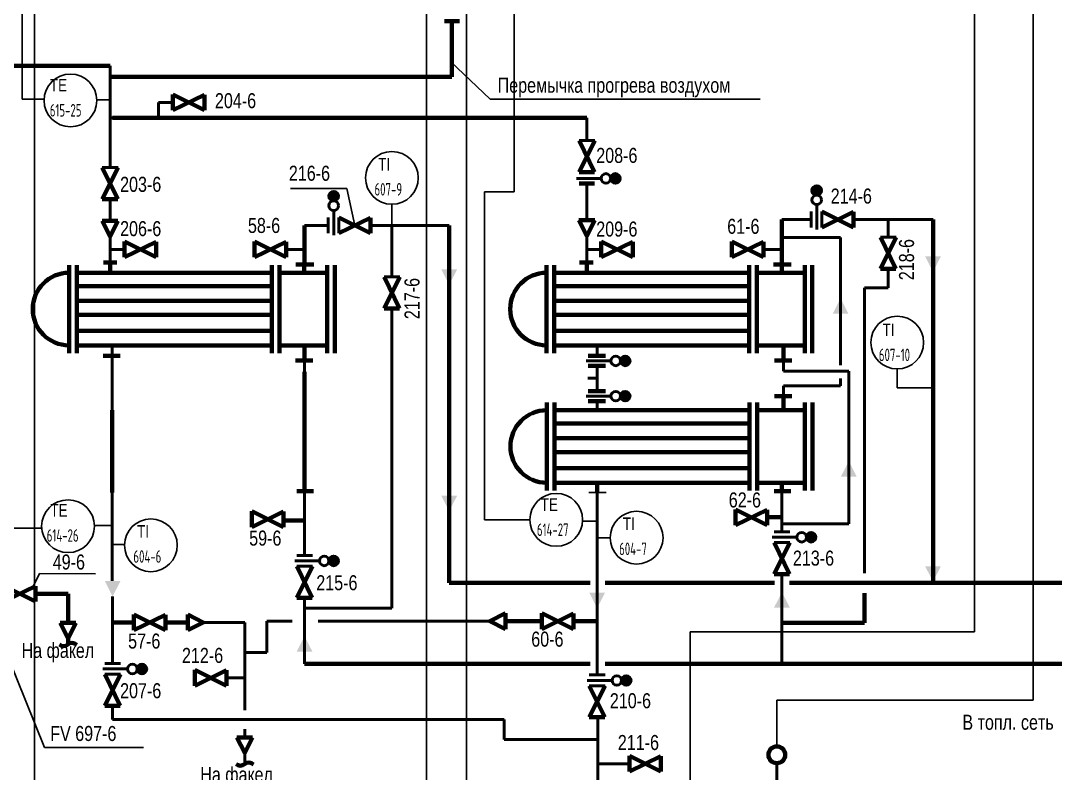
# Model space of a CAD drawing. Extents: x 906 to 2746, y -85 to 594.
# Drawn here: x 1646.8 to 1853, y 357.2 to 507.3 of the extents above; entities that cross this region are included whole.
import ezdxf

# ---------------------------------------------------------------- set-up
doc = ezdxf.new("R2010")
doc.units = 0
doc.header["$MEASUREMENT"] = 0
doc.layers.add('1', color=7, linetype='CONTINUOUS')
doc.styles.get("Standard").update_dxf_attribs({"font": 'MDM_Win'})
doc.styles.add('стиль1', font='txt.shx', dxfattribs={"width": 0.6})

msp = doc.modelspace()

# ---------------------------------------------------------------- hatches: boundary and pattern name
at = {"layer": '1', "lineweight": 50}
h = msp.add_hatch(dxfattribs=at)
h.set_pattern_fill('ANSI31', color=256)
h.set_pattern_definition([(45, (95.06958, -1.0072), (-0.088388348, 0.088388348), [])])
h.paths.add_polyline_path([(1764.39, 475.86, 1), (1766.29, 475.86, 1)])
h = msp.add_hatch(dxfattribs=at)
h.set_pattern_fill('ANSI31', color=256, angle=90)
h.set_pattern_definition([(135, (2186.02676, -1197.95663), (-0.088388348, -0.088388348), [])])
h.paths.add_polyline_path([(1708.21, 472.31, 1), (1710.11, 472.31, 1)])
h = msp.add_hatch(dxfattribs=at)
h.set_pattern_fill('ANSI31', color=256, angle=90)
h.set_pattern_definition([(135, (2282.33356, -1196.81277), (-0.088388348, -0.088388348), [])])
h.paths.add_polyline_path([(1804.52, 473.45, 1), (1806.42, 473.45, 1)])
h = msp.add_hatch(dxfattribs=at)
h.set_pattern_fill('ANSI31', color=256)
h.set_pattern_definition([(45, (97.02404, -37.39727), (-0.088388348, 0.088388348), [])])
h.paths.add_polyline_path([(1766.34, 439.47, 1), (1768.24, 439.47, 1)])
h = msp.add_hatch(dxfattribs=at)
h.set_pattern_fill('ANSI31', color=256)
h.set_pattern_definition([(45, (97.02404, -44.41901), (-0.088388348, 0.088388348), [])])
h.paths.add_polyline_path([(1766.34, 432.45, 1), (1768.24, 432.45, 1)])
h = msp.add_hatch(dxfattribs=at)
h.set_pattern_fill('ANSI31', color=256)
h.set_pattern_definition([(45, (134.07786, -72.55386), (-0.088388348, 0.088388348), [])])
h.paths.add_polyline_path([(1803.39, 404.31, 1), (1805.3, 404.31, 1)])
h = msp.add_hatch(dxfattribs=at)
h.set_pattern_fill('ANSI31', color=256)
h.set_pattern_definition([(45, (38.8812, -77.27881), (-0.088388348, 0.088388348), [])])
h.paths.add_polyline_path([(1708.2, 399.59, 1), (1710.1, 399.59, 1)])
h = msp.add_hatch(dxfattribs=at)
h.set_pattern_fill('ANSI31', color=256)
h.set_pattern_definition([(45, (0.6495, -98.83037), (-0.088388348, 0.088388348), [])])
h.paths.add_polyline_path([(1669.97, 378.04, 1), (1671.87, 378.04, 1)])
h = msp.add_hatch(dxfattribs=at)
h.set_pattern_fill('ANSI31', color=256)
h.set_pattern_definition([(45, (97.21946, -101.11331), (-0.088388348, 0.088388348), [])])
h.paths.add_polyline_path([(1766.54, 375.75, 1), (1768.44, 375.75, 1)])

# ---------------------------------------------------------------- linework, layer by layer
at = {"layer": '1', "lineweight": 30}
for p, q in [((1647.04, 491.67), (1647.04, 538.64)), ((1727.67, 237.41), (1727.67, 538.64)), ((1735.62, 313.86), (1735.62, 538.64)), ((1745.17, 473.21), (1745.17, 538.64)), ((1836.92, 385.48), (1836.92, 538.64)), ((1848.6, 371.79), (1848.6, 538.64)), ((1740.33, 491.67), (1732.45, 499.17)), ((1647.04, 491.67), (1651.48, 491.67)), ((1661.91, 491.54), (1664.58, 491.54)), ((1794.22, 491.67), (1740.33, 491.67)), ((1700.54, 473.85), (1711.77, 473.85)), ((1711.77, 473.85), (1713.39, 466.5)), ((1739.21, 407.78), (1739.21, 473.21)), ((1739.21, 473.21), (1745.17, 473.21)), ((1720.77, 470.7), (1720.77, 466.5)), ((1821.53, 437.85), (1821.53, 434.09)), ((1821.53, 434.09), (1828.66, 434.09)), ((1761.68, 413.25), (1760.03, 413.25)), ((1760.03, 413.25), (1763.46, 413.25)), ((1665.21, 406.64), (1661.4, 406.64)), ((1743.12, 407.78), (1739.21, 407.78)), ((1748.33, 407.78), (1743.12, 407.78)), ((1758.76, 407.53), (1761.81, 407.53)), ((1647.16, 406.13), (1633.54, 406.13)), ((1651.1, 406.13), (1647.16, 406.13)), ((1667.5, 402.83), (1665.08, 402.83)), ((1764.22, 404.22), (1761.81, 404.22)), ((1650.47, 397.11), (1648.94, 393.93)), ((1661.65, 396.98), (1650.47, 397.11)), ((1651.48, 362.41), (1642.2, 385.33)), ((1780.24, 303.69), (1780.24, 385.48)), ((1780.24, 385.48), (1836.92, 385.48)), ((1797.52, 371.79), (1797.52, 362.61)), ((1797.52, 371.79), (1848.6, 371.79)), ((1671.25, 362.41), (1651.48, 362.41))]:
    msp.add_line(p, q, dxfattribs=at)
at = {"layer": '1', "lineweight": 30, "ltscale": 100}
msp.add_line((1649.52, 302.38), (1649.52, 526.12), dxfattribs=at)
at = {"layer": '1', "lineweight": 80}
for p, q in [((1731.24, 507.19), (1734.27, 507.19)), ((1732.7, 507.19), (1732.7, 496.12)), ((1603.31, 498.28), (1664.58, 498.28)), ((1732.7, 496.12), (1664.58, 496.12)), ((1677.1, 489.44), (1677.1, 492.59)), ((1677.1, 492.59), (1683.4, 489.44)), ((1683.4, 492.53), (1677.1, 489.44)), ((1683.4, 489.44), (1683.4, 492.53)), ((1759.65, 487.93), (1665.08, 487.93)), ((1761.17, 477.09), (1758.09, 483.39)), ((1761.24, 483.39), (1758.09, 477.09)), ((1666.1, 471.72), (1663.02, 478.02)), ((1666.17, 478.02), (1663.02, 471.72)), ((1758.09, 477.09), (1761.17, 477.09)), ((1758.09, 474.83), (1761.17, 474.83)), ((1663.02, 471.72), (1666.1, 471.72)), ((1806.52, 469.24), (1812.82, 466.09)), ((1812.82, 469.17), (1806.52, 466.09)), ((1812.82, 466.09), (1812.82, 469.17)), ((1666.15, 467.37), (1663, 467.37)), ((1663, 467.37), (1664.58, 464.28)), ((1664.58, 464.28), (1666.15, 467.37)), ((1703.34, 466.5), (1703.34, 458.71)), ((1710.21, 468.09), (1716.51, 464.94)), ((1716.51, 468.03), (1710.21, 464.94)), ((1716.51, 464.94), (1716.51, 468.03)), ((1732.19, 466.5), (1732.19, 395.2)), ((1761.22, 467.51), (1758.07, 467.51)), ((1758.07, 467.51), (1759.65, 464.42)), ((1759.65, 464.42), (1761.22, 467.51)), ((1798.54, 467.65), (1798.54, 458.71)), ((1828.66, 467.65), (1828.66, 395.46)), ((1667.45, 460.14), (1667.45, 463.29)), ((1667.45, 463.29), (1673.75, 460.14)), ((1673.75, 463.22), (1667.45, 460.14)), ((1673.75, 460.14), (1673.75, 463.22)), ((1693.37, 460.14), (1693.37, 463.29)), ((1693.37, 463.29), (1699.67, 460.14)), ((1699.67, 463.22), (1693.37, 460.14)), ((1699.67, 460.14), (1699.67, 463.22)), ((1762.51, 460.14), (1762.51, 463.29)), ((1762.51, 463.29), (1768.81, 460.14)), ((1768.81, 463.22), (1762.51, 460.14)), ((1768.81, 460.14), (1768.81, 463.22)), ((1788.57, 460.14), (1788.57, 463.29)), ((1788.57, 463.29), (1794.87, 460.14)), ((1794.87, 463.22), (1788.57, 460.14)), ((1794.87, 460.14), (1794.87, 463.22)), ((1821.25, 457.82), (1818.17, 464.12)), ((1821.32, 464.12), (1818.17, 457.82)), ((1656.39, 458.58), (1656.39, 441.04)), ((1657.92, 458.58), (1657.92, 441.04)), ((1663.27, 459.08), (1665.94, 459.08)), ((1664.58, 457.05), (1664.58, 459.08)), ((1696.81, 458.58), (1696.81, 441.04)), ((1698.34, 458.58), (1698.34, 441.04)), ((1703.29, 458.71), (1701.64, 458.71)), ((1701.64, 458.71), (1705.2, 458.71)), ((1703.29, 457.06), (1703.29, 458.71)), ((1707.87, 458.58), (1707.87, 441.04)), ((1709.39, 458.58), (1709.39, 441.04)), ((1751.59, 458.58), (1751.59, 441.04)), ((1753.12, 458.58), (1753.12, 441.04)), ((1759.6, 459.09), (1758.2, 459.09)), ((1758.2, 459.09), (1760.87, 459.09)), ((1759.6, 457.06), (1759.6, 459.09)), ((1792.01, 458.58), (1792.01, 441.04)), ((1793.53, 458.58), (1793.53, 441.04)), ((1798.49, 458.71), (1796.84, 458.71)), ((1796.84, 458.71), (1800.4, 458.71)), ((1798.49, 457.06), (1798.49, 458.71)), ((1803.07, 458.58), (1803.07, 441.04)), ((1804.59, 458.58), (1804.59, 441.04)), ((1657.92, 457.06), (1696.81, 457.06)), ((1657.92, 442.57), (1657.92, 457.06)), ((1696.81, 457.06), (1696.81, 442.57)), ((1698.34, 457.06), (1698.34, 442.57)), ((1707.87, 457.06), (1698.34, 457.06)), ((1707.87, 442.57), (1707.87, 457.06)), ((1722.3, 449.94), (1719.22, 456.24)), ((1722.37, 456.24), (1719.22, 449.94)), ((1753.12, 457.06), (1792.01, 457.06)), ((1753.12, 442.57), (1753.12, 457.06)), ((1792.01, 457.06), (1792.01, 442.57)), ((1793.53, 457.06), (1793.53, 442.57)), ((1803.07, 457.06), (1793.53, 457.06)), ((1803.07, 442.57), (1803.07, 457.06)), ((1818.17, 457.82), (1821.25, 457.82)), ((1657.92, 454.39), (1696.81, 454.39)), ((1753.12, 454.39), (1792.01, 454.39)), ((1657.92, 451.46), (1696.81, 451.46)), ((1719.22, 449.94), (1722.3, 449.94)), ((1753.12, 451.46), (1792.01, 451.46)), ((1657.92, 448.67), (1696.81, 448.67)), ((1753.12, 448.67), (1792.01, 448.67)), ((1657.92, 445.49), (1696.81, 445.49)), ((1753.12, 445.49), (1792.01, 445.49)), ((1696.81, 442.57), (1657.92, 442.57)), ((1698.34, 442.57), (1707.87, 442.57)), ((1703.34, 442.35), (1703.34, 439.56)), ((1792.01, 442.57), (1753.12, 442.57)), ((1793.53, 442.57), (1803.07, 442.57)), ((1798.86, 442.35), (1798.86, 439.56)), ((1663.18, 440.46), (1666.61, 440.46)), ((1703.34, 439.56), (1701.56, 439.56)), ((1701.56, 439.56), (1704.99, 439.56)), ((1759.9, 440.46), (1763.33, 440.46)), ((1798.86, 439.56), (1797.08, 439.56)), ((1797.08, 439.56), (1800.51, 439.56)), ((1759.9, 438.48), (1763.33, 438.48)), ((1759.9, 433.44), (1763.33, 433.44)), ((1751.64, 431.17), (1751.64, 413.63)), ((1753.16, 431.17), (1753.16, 413.63)), ((1759.9, 431.46), (1763.33, 431.46)), ((1792.06, 431.17), (1792.06, 413.63)), ((1793.58, 431.17), (1793.58, 413.63)), ((1798.86, 432.44), (1797.08, 432.44)), ((1797.08, 432.44), (1800.51, 432.44)), ((1798.86, 429.64), (1798.86, 432.44)), ((1803.11, 431.17), (1803.11, 413.63)), ((1804.64, 431.17), (1804.64, 413.63)), ((1753.16, 429.64), (1792.06, 429.64)), ((1753.16, 415.16), (1753.16, 429.64)), ((1792.06, 429.64), (1792.06, 415.16)), ((1793.58, 429.64), (1793.58, 415.16)), ((1803.11, 429.64), (1793.58, 429.64)), ((1803.11, 415.16), (1803.11, 429.64)), ((1753.16, 426.98), (1792.06, 426.98)), ((1753.16, 424.05), (1792.06, 424.05)), ((1753.16, 421.26), (1792.06, 421.26)), ((1753.16, 418.08), (1792.06, 418.08)), ((1664.96, 415.16), (1664.96, 413.25)), ((1703.34, 415.16), (1703.34, 413.5)), ((1792.06, 415.16), (1753.16, 415.16)), ((1761.68, 415.16), (1761.68, 413.25)), ((1793.58, 415.16), (1803.11, 415.16)), ((1798.54, 415.16), (1798.54, 413.5)), ((1703.34, 413.5), (1701.82, 413.5)), ((1701.82, 413.5), (1705.12, 413.5)), ((1798.54, 413.5), (1797.01, 413.5)), ((1797.01, 413.5), (1800.32, 413.5)), ((1692.84, 406.34), (1692.84, 409.49)), ((1692.84, 409.49), (1699.14, 406.34)), ((1699.14, 409.42), (1692.84, 406.34)), ((1699.14, 406.34), (1699.14, 409.42)), ((1789.29, 406.72), (1789.29, 409.87)), ((1789.29, 409.87), (1795.59, 406.72)), ((1795.59, 409.8), (1789.29, 406.72)), ((1795.59, 406.72), (1795.59, 409.8)), ((1699.14, 407.66), (1703.36, 407.66)), ((1795.59, 408.29), (1798.54, 408.29)), ((1800.07, 396.96), (1796.98, 403.26)), ((1800.13, 403.26), (1796.98, 396.96)), ((1704.87, 392.24), (1701.78, 398.54)), ((1704.93, 398.54), (1701.78, 392.24)), ((1796.98, 396.96), (1800.07, 396.96)), ((1643.38, 394.62), (1649.68, 391.47)), ((1649.68, 394.55), (1643.38, 391.47)), ((1649.68, 391.47), (1649.68, 394.55)), ((1732.19, 395.2), (1760.31, 395.2)), ((1763.31, 395.2), (1797.04, 395.2)), ((1800.04, 395.2), (1885.35, 395.2)), ((1649.68, 393.04), (1656.19, 393.04)), ((1656.19, 393.04), (1656.19, 387.21)), ((1701.78, 392.24), (1704.87, 392.24)), ((1814.99, 393.19), (1814.99, 387.22)), ((1669.31, 385.75), (1669.31, 388.9)), ((1669.31, 388.9), (1675.61, 385.75)), ((1675.61, 388.83), (1669.31, 385.75)), ((1675.61, 385.75), (1675.61, 388.83)), ((1683.15, 387.32), (1680.06, 388.9)), ((1680.06, 388.9), (1680.06, 385.75)), ((1743.4, 389.15), (1740.31, 387.58)), ((1743.4, 386), (1743.4, 389.15)), ((1750.65, 386), (1750.65, 389.15)), ((1750.65, 389.15), (1756.95, 386)), ((1756.95, 389.09), (1750.65, 386)), ((1756.95, 386), (1756.95, 389.09)), ((1657.76, 387.21), (1654.61, 387.21)), ((1654.61, 387.21), (1656.19, 384.13)), ((1656.19, 384.13), (1657.76, 387.21)), ((1665.08, 387.32), (1669.31, 387.32)), ((1675.61, 387.32), (1680.06, 387.32)), ((1680.06, 385.75), (1683.15, 387.32)), ((1740.31, 387.58), (1743.4, 386)), ((1750.65, 387.58), (1743.4, 387.58)), ((1761.81, 387.58), (1756.95, 387.58)), ((1814.99, 387.22), (1798.54, 387.22)), ((1656.19, 384.13), (1656.19, 383.13)), ((1681.46, 374.71), (1681.46, 377.86)), ((1681.46, 377.86), (1687.76, 374.71)), ((1687.76, 377.8), (1681.46, 374.71)), ((1687.76, 374.71), (1687.76, 377.8)), ((1703.34, 379.06), (1760.31, 379.06)), ((1763.31, 379.06), (1885.22, 379.06)), ((1666.61, 370.69), (1663.53, 376.99)), ((1666.68, 376.99), (1663.53, 370.69)), ((1763.21, 368.4), (1760.12, 374.7)), ((1763.27, 374.7), (1760.12, 368.4)), ((1663.53, 370.69), (1666.61, 370.69)), ((1760.12, 368.4), (1763.21, 368.4)), ((1693, 364.41), (1689.85, 364.41)), ((1689.85, 364.41), (1691.42, 361.32)), ((1691.42, 361.32), (1693, 364.41)), ((1768.12, 357.57), (1768.12, 360.72)), ((1768.12, 360.72), (1774.42, 357.57)), ((1774.42, 360.66), (1768.12, 357.57)), ((1774.42, 357.57), (1774.42, 360.66))]:
    msp.add_line(p, q, dxfattribs=at)
at = {"layer": '1', "lineweight": 50}
for p, q in [((1664.58, 498.28), (1664.58, 478.02)), ((1674.23, 491), (1674.23, 487.93)), ((1677.1, 491), (1674.23, 491)), ((1665.08, 487.93), (1664.58, 487.93)), ((1759.65, 487.93), (1759.65, 483.39)), ((1758.09, 483.39), (1761.24, 483.39)), ((1663.02, 478.02), (1666.17, 478.02)), ((1757.54, 475.86), (1762.49, 475.86)), ((1759.65, 474.83), (1759.65, 467.51)), ((1664.58, 471.72), (1664.58, 467.37)), ((1805.47, 465.68), (1805.47, 470.63)), ((1709.16, 464.54), (1709.16, 469.48)), ((1804.37, 466.09), (1804.37, 469.24)), ((1806.52, 466.09), (1806.52, 469.24)), ((1703.34, 466.5), (1708.06, 466.5)), ((1708.06, 464.94), (1708.06, 468.09)), ((1710.21, 464.94), (1710.21, 468.09)), ((1732.19, 466.5), (1716.51, 466.5)), ((1720.77, 456.24), (1720.77, 466.5)), ((1798.54, 467.65), (1804.37, 467.65)), ((1812.82, 467.65), (1828.66, 467.65)), ((1819.72, 464.12), (1819.72, 467.65)), ((1664.58, 464.28), (1664.58, 459.09)), ((1759.65, 464.42), (1759.65, 459.09)), ((1810.23, 464.06), (1798.54, 464.06)), ((1810.23, 464.06), (1810.23, 438.6)), ((1818.17, 464.12), (1821.32, 464.12)), ((1667.45, 461.7), (1664.58, 461.7)), ((1699.67, 461.7), (1703.34, 461.7)), ((1762.51, 461.7), (1759.65, 461.7)), ((1794.87, 461.7), (1798.54, 461.7)), ((1719.22, 456.24), (1722.37, 456.24)), ((1819.72, 454.07), (1819.72, 457.82)), ((1819.72, 454.07), (1814.99, 454.07)), ((1814.99, 454.07), (1814.99, 397.12)), ((1720.77, 390.18), (1720.77, 449.94)), ((1664.96, 440.46), (1664.96, 442.57)), ((1761.68, 440.46), (1761.68, 442.57)), ((1664.96, 440.46), (1664.96, 429.64)), ((1703.34, 437.26), (1703.34, 439.56)), ((1759.5, 439.47), (1764.44, 439.47)), ((1798.86, 439.56), (1798.86, 437.44)), ((1761.68, 436), (1761.68, 438.48)), ((1798.86, 437.44), (1811.87, 437.44)), ((1811.87, 437.44), (1811.87, 436.59)), ((1759.85, 436), (1761.68, 436)), ((1761.68, 436), (1761.68, 433.44)), ((1810.23, 435.22), (1810.23, 435.93)), ((1811.87, 407.01), (1811.87, 436.59)), ((1798.86, 432.44), (1798.86, 434.47)), ((1798.86, 434.47), (1810.23, 434.47)), ((1810.23, 434.47), (1810.23, 435.22)), ((1759.5, 432.45), (1764.44, 432.45)), ((1761.68, 431.46), (1761.68, 429.64)), ((1664.96, 413.25), (1664.96, 395.6)), ((1703.34, 413.5), (1703.34, 400.68)), ((1761.68, 413.25), (1761.68, 378.36)), ((1798.54, 413.5), (1798.54, 405.41)), ((1798.54, 407.01), (1811.87, 407.01)), ((1796.98, 405.41), (1800.13, 405.41)), ((1796.57, 404.31), (1801.52, 404.31)), ((1796.98, 403.26), (1800.13, 403.26)), ((1701.78, 400.68), (1704.93, 400.68)), ((1701.38, 399.59), (1706.32, 399.59)), ((1701.78, 398.54), (1704.93, 398.54)), ((1798.54, 396.96), (1798.54, 379.06)), ((1665.08, 392.51), (1665.08, 379.13)), ((1703.34, 379.06), (1703.34, 392.24)), ((1720.77, 390.18), (1703.34, 390.18)), ((1683.15, 387.32), (1691.42, 387.32)), ((1691.42, 387.32), (1691.42, 369.83)), ((1700.91, 387.58), (1695.85, 387.58)), ((1695.85, 387.58), (1695.85, 381.32)), ((1740.31, 387.58), (1706.06, 387.58)), ((1695.85, 381.32), (1691.42, 381.32)), ((1663.12, 378.04), (1668.07, 378.04)), ((1663.53, 379.13), (1666.68, 379.13)), ((1761.68, 378.36), (1761.68, 376.85)), ((1663.53, 376.99), (1666.68, 376.99)), ((1687.76, 376.27), (1691.42, 376.27)), ((1759.72, 375.75), (1764.66, 375.75)), ((1760.12, 376.85), (1763.27, 376.85)), ((1760.12, 374.7), (1763.27, 374.7)), ((1665.08, 369.4), (1665.08, 370.69)), ((1665.08, 369.4), (1665.08, 367.95)), ((1665.08, 367.95), (1743.15, 367.95)), ((1743.15, 367.95), (1743.15, 363.98)), ((1761.81, 363.98), (1761.81, 368.4)), ((1691.42, 366.03), (1691.42, 364.41)), ((1743.15, 363.98), (1761.81, 363.98)), ((1761.81, 363.98), (1761.81, 355.18)), ((1691.42, 361.32), (1691.42, 359.06)), ((1768.12, 359.13), (1761.81, 359.13)), ((1797.5, 359.25), (1797.5, 353.63))]:
    msp.add_line(p, q, dxfattribs=at)
at = {"layer": '1', "lineweight": 80, "ltscale": 100}
for p, q in [((1703.34, 437.26), (1703.34, 415.16)), ((1664.96, 415.16), (1664.96, 429.64))]:
    msp.add_line(p, q, dxfattribs=at)
at = {"layer": '1', "lineweight": 30}
for centre in [(1656.67, 491.41), (1720.77, 475.96), (1821.53, 443.12), (1753.54, 407.78), (1656.19, 406.51), (1769.56, 404.22), (1672.71, 402.7)]:
    msp.add_circle(centre, 5.26, dxfattribs=at)
at = {"layer": '1', "lineweight": 50}
for centre in [(1763.44, 475.86), (1765.34, 475.86), (1709.16, 472.31), (1805.47, 473.45), (1805.47, 471.58), (1709.16, 470.43), (1765.39, 439.47), (1767.29, 439.47), (1765.39, 432.45), (1767.29, 432.45), (1802.47, 404.31), (1804.35, 404.31), (1707.27, 399.59), (1709.15, 399.59), (1669.02, 378.04), (1670.92, 378.04), (1765.61, 375.75), (1767.49, 375.75)]:
    msp.add_circle(centre, 0.951, dxfattribs=at)
at = {"layer": '1', "lineweight": 80}
msp.add_circle((1797.52, 360.93), 1.67, dxfattribs=at)
for centre, radius, start, end in [((1656.39, 449.81), 7.24, 90, 270), ((1751.59, 449.81), 7.24, 90, 270), ((1751.64, 422.4), 7.24, 90, 270), ((1655.31, 383.9), 1.3, 229.1926, 310.8074), ((1657, 381.93), 1.3, 45.1019, 130.8061), ((1690.54, 360.05), 1.3, 229.1926, 310.8074), ((1692.24, 358.08), 1.3, 45.1022, 130.8064)]:
    msp.add_arc(centre, radius, start, end, dxfattribs=at)
for points in [[(1828.66, 457.22), (1830.23, 460.31), (1827.08, 460.31)], [(1732.19, 454.63), (1733.77, 457.71), (1730.62, 457.71)], [(1810.23, 451.95), (1808.65, 448.86), (1811.8, 448.86)], [(1811.87, 419.49), (1810.29, 416.4), (1813.44, 416.4)], [(1732.19, 409.51), (1733.77, 412.6), (1730.62, 412.6)], [(1828.66, 395.46), (1830.23, 398.54), (1827.08, 398.54)], [(1665.08, 392.51), (1666.66, 395.6), (1663.51, 395.6)], [(1761.69, 390.18), (1763.26, 393.27), (1760.11, 393.27)], [(1798.54, 393.35), (1796.96, 390.27), (1800.11, 390.27)], [(1703.34, 384.59), (1701.77, 381.5), (1704.92, 381.5)]]:
    msp.add_solid(points, dxfattribs=at)

# ---------------------------------------------------------------- texts
at = {"layer": '1', "lineweight": 30, "width": 0.8}
for s, height, p in [('  TЕ', 2.5, (1651.09, 493.19)), ('Перемычка прогрева воздухом', 3, (1741.85, 492.94)), ('204-6', 3, (1685.48, 489.86)), ('208-6', 3, (1761.51, 478.95)), (' TI', 2.5, (1717.29, 477.43)), ('216-6', 3, (1700.22, 475.39)), ('203-6', 3, (1666.57, 473.18)), ('214-6', 3, (1808.26, 470.84)), ('206-6', 3, (1666.57, 464.35)), ('58-6', 3, (1692.06, 464.98)), ('209-6', 3, (1761.51, 464.26)), ('61-6', 3, (1787.63, 464.81)), (' TI', 2.5, (1817.86, 444.42)), ('62-6', 3, (1787.93, 410.25)), (' TE', 2.5, (1651.94, 408.42)), (' TE', 2.5, (1749.68, 409.56)), (' TI', 2.5, (1669.22, 404.22)), (' TI', 2.5, (1766.07, 405.75)), ('59-6', 3, (1692.31, 402.64)), ('49-6', 3, (1653.14, 397.87)), ('213-6', 3, (1800.72, 398.65)), ('215-6', 3, (1705.69, 393.74)), ('57-6', 3, (1668.17, 382.11)), ('60-6', 3, (1748.55, 382.49)), ('На факел', 3, (1646.92, 380.24)), ('212-6', 3, (1678.91, 379.25)), ('207-6', 3, (1666.57, 372.21)), ('210-6', 3, (1764.22, 370.21)), ('В топл. сеть', 3, (1834.51, 365.92)), ('FV 697-6', 3, (1652.63, 363.68)), ('211-6', 3, (1765.81, 361.88)), ('На факел', 3, (1682.55, 355.49))]:
    msp.add_text(s, height=height, dxfattribs=at).set_placement(p)
at = {"layer": '1', "lineweight": 30, "style": 'стиль1', "width": 0.6}
for s, p in [('615-25', (1652.55, 488.19)), ('607-9', (1717.29, 472.43)), ('607-10', (1817.86, 439.42)), ('614-27', (1749.68, 404.56)), ('614-26', (1651.94, 403.42)), ('604-7', (1766.07, 400.75)), ('604-6', (1669.22, 399.22))]:
    msp.add_text(s, height=2.5, dxfattribs=at).set_placement(p)
at = {"layer": '1', "lineweight": 30, "width": 0.8}
for s, p in [('218-6', (1824.87, 455.56)), ('217-6', (1726.27, 447.8))]:
    msp.add_text(s, height=3, rotation=90, dxfattribs=at).set_placement(p)

doc.saveas('drawing.dxf')
